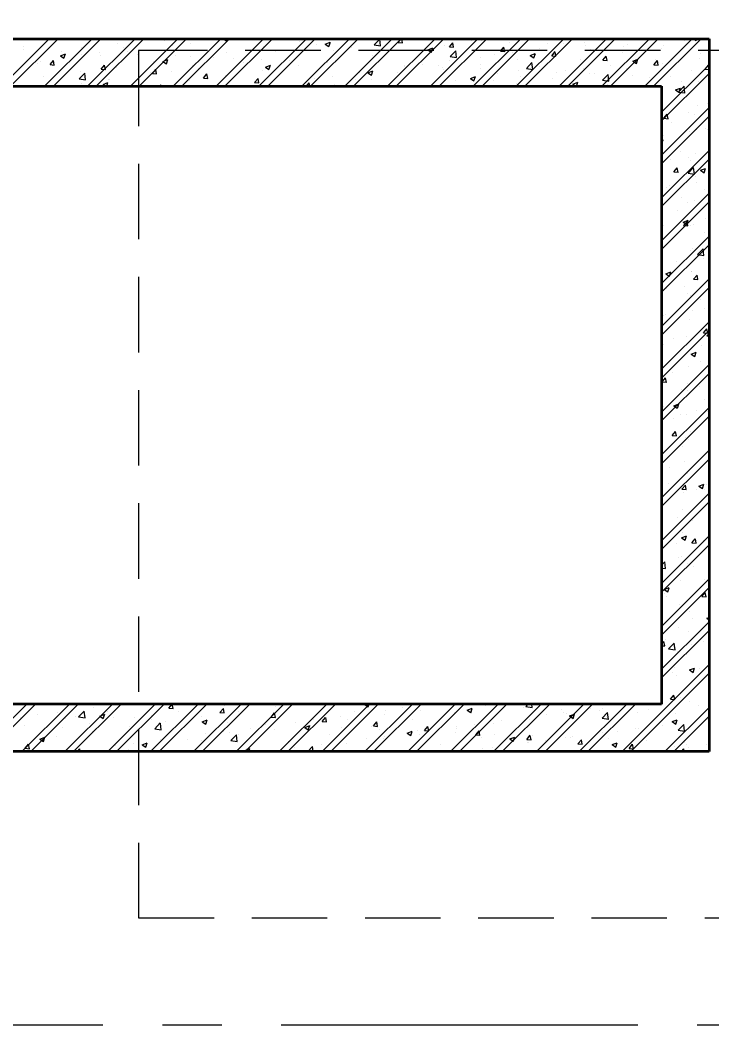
# Model space of a CAD drawing. Header units: millimetres. Extents: x 115500 to 206800, y -6300 to 53700.
# Drawn here: x 135351 to 138261, y 38500 to 42729 of the extents above; entities that cross this region are included whole.
import ezdxf

# ---------------------------------------------------------------- set-up
doc = ezdxf.new("R2010")
doc.units = ezdxf.units.MM
doc.linetypes.add('HIDDEN2', pattern=[4.7625, 3.175, -1.5875])
doc.linetypes.add('HT_Grid$0$CENTER2', pattern=[1.125, 0.75, -0.125, 0.125, -0.125])
doc.layers.get('Defpoints').update_dxf_attribs({"color": 151, "lineweight": 9})
for name, color, linetype, lineweight in [('HT_Dim Grid$0$NDC_S_DIM', 1, 'Continuous', 15), ('HT_Grid$0$NDC_S_AXIS', 5, 'HT_Grid$0$CENTER2', 13), ('NDC_S_BEAM', 3, 'HIDDEN2', 20), ('NDC_S_HATCH MATERIAL', 8, 'Continuous', 13), ('NDC_S_WALL', 6, 'Continuous', 35)]:
    doc.layers.add(name, color=color, linetype=linetype, lineweight=lineweight)
doc.styles.add('HT_Dim Grid$0$NDC_DIM', font='', dxfattribs={"width": 0.75})
doc.styles.get('HT_Dim Grid$0$NDC_DIM').set_extended_font_data('Dotum')
doc.dimstyles.new('HT_Dim Grid$0$NDC_dim_150', dxfattribs={"dimscale": 150, "dimtxt": 2.5, "dimasz": 1.5, "dimexe": 1.5, "dimexo": 2.5, "dimgap": 1, "dimtad": 1, "dimdec": 0, "dimzin": 0, "dimdsep": 46, "dimtxsty": 'HT_Dim Grid$0$NDC_DIM', "dimblk": 'HT_Dim Grid$0$DIMMARK', "dimcen": 0.09, "dimdle": 1.2, "dimclrd": 1, "dimclre": 1, "dimclrt": 3, "dimadec": 0, "dimazin": 0, "dimtfac": 1, "dimtdec": 0, "dimtix": 1, "dimtofl": 0, "dimtmove": 0, "dimatfit": 3, "dimfxl": 8, "dimfxlon": 1, "dimtolj": 1, "dimtzin": 0, "dimarcsym": 0})

# ---------------------------------------------------------------- blocks, each defined once
blk = doc.blocks.new('HT_Dim Grid$0$DIMMARK')
at = {"layer": 'HT_Dim Grid$0$NDC_S_DIM', "color": 1}
blk.add_line((-1.5, 0), (1, 0), dxfattribs=at)
at = {"layer": 'HT_Dim Grid$0$NDC_S_DIM', "color": 2, "const_width": 0.1}
blk.add_lwpolyline([(-0.424, -0.424), (0.424, 0.424)], dxfattribs=at)
blk = doc.blocks.new('*D52')
at = {"layer": 'Defpoints', "color": 0, "ltscale": 200, "transparency": 16777216}
for p in [(191600, 51300), (130700, 38500), (191600, 38500)]:
    blk.add_point(p, dxfattribs=at)
at = {"layer": 'HT_Dim Grid$0$NDC_S_DIM', "color": 1, "lineweight": -2, "ltscale": 200, "transparency": 16777216}
for p, q in [((130700, 50100), (130700, 51525)), ((191600, 50100), (191600, 51525)), ((130925, 51300), (191375, 51300))]:
    blk.add_line(p, q, dxfattribs=at)
at = {"layer": 'HT_Dim Grid$0$NDC_S_DIM', "color": 1, "lineweight": -2, "ltscale": 200, "transparency": 16777216, "xscale": 225, "yscale": 225, "zscale": 225, "rotation": 180}
blk.add_blockref('HT_Dim Grid$0$DIMMARK', (130700, 51300), dxfattribs=at)
at = {"layer": 'HT_Dim Grid$0$NDC_S_DIM', "color": 1, "lineweight": -2, "ltscale": 200, "transparency": 16777216, "xscale": 225, "yscale": 225, "zscale": 225}
blk.add_blockref('HT_Dim Grid$0$DIMMARK', (191600, 51300), dxfattribs=at)
at = {"layer": 'HT_Dim Grid$0$NDC_S_DIM', "color": 3, "ltscale": 200, "transparency": 16777216, "insert": (161150, 51637.8), "char_height": 375, "attachment_point": 5, "style": 'HT_Dim Grid$0$NDC_DIM'}
blk.add_mtext('\\A1;60900', dxfattribs=at)
blk = doc.blocks.new('*D53')
at = {"layer": 'Defpoints', "color": 0, "ltscale": 200, "transparency": 16777216}
for p in [(140350, 50100), (130700, 38500), (140350, 38500)]:
    blk.add_point(p, dxfattribs=at)
at = {"layer": 'HT_Dim Grid$0$NDC_S_DIM', "color": 1, "lineweight": -2, "ltscale": 200, "transparency": 16777216}
for p, q in [((130700, 48900), (130700, 50325)), ((140350, 48900), (140350, 50325)), ((130925, 50100), (140125, 50100))]:
    blk.add_line(p, q, dxfattribs=at)
at = {"layer": 'HT_Dim Grid$0$NDC_S_DIM', "color": 1, "lineweight": -2, "ltscale": 200, "transparency": 16777216, "xscale": 225, "yscale": 225, "zscale": 225, "rotation": 180}
blk.add_blockref('HT_Dim Grid$0$DIMMARK', (130700, 50100), dxfattribs=at)
at = {"layer": 'HT_Dim Grid$0$NDC_S_DIM', "color": 1, "lineweight": -2, "ltscale": 200, "transparency": 16777216, "xscale": 225, "yscale": 225, "zscale": 225}
blk.add_blockref('HT_Dim Grid$0$DIMMARK', (140350, 50100), dxfattribs=at)
at = {"layer": 'HT_Dim Grid$0$NDC_S_DIM', "color": 3, "ltscale": 200, "transparency": 16777216, "insert": (135525, 50437.8), "char_height": 375, "attachment_point": 5, "style": 'HT_Dim Grid$0$NDC_DIM'}
blk.add_mtext('\\A1;9650', dxfattribs=at)

msp = doc.modelspace()

# ---------------------------------------------------------------- linework, layer by layer
at = {"layer": 'HT_Grid$0$NDC_S_AXIS', "ltscale": 2000}
msp.add_line((120700, 38500), (201600, 38500), dxfattribs=at)
at = {"layer": 'NDC_S_BEAM', "ltscale": 100}
for p, q in [((135850, 42600), (135850, 38950)), ((139950, 42600), (135850, 42600)), ((135850, 38950), (139950, 38950))]:
    msp.add_line(p, q, dxfattribs=at)
at = {"layer": 'NDC_S_HATCH MATERIAL', "linetype": 'Continuous', "ltscale": 100}
for p, q in [((135274.4, 42450.4), (135474.4, 42650.4)), ((135311.2, 42450.4), (135511.2, 42650.4)), ((135389.7, 42649.1), (135389.7, 42649.1)), ((135454.7, 42450.4), (135654.7, 42650.4)), ((135491.5, 42450.4), (135691.5, 42650.4)), ((135539, 42648.7), (135539, 42648.7)), ((135635, 42450.4), (135835, 42650.4)), ((135671.8, 42450.4), (135871.8, 42650.4)), ((135760.7, 42631.1), (135760.7, 42631.1)), ((135815.3, 42450.4), (136015.3, 42650.4)), ((135852.1, 42450.4), (136052.1, 42650.4)), ((135960.8, 42642.9), (135960.8, 42642.9)), ((135995.7, 42450.4), (136195.7, 42650.4)), ((136032.4, 42450.4), (136232.4, 42650.4)), ((136067.1, 42630.3), (136067.1, 42630.3)), ((136176, 42450.4), (136376, 42650.4)), ((136180.7, 42645.3), (136180.7, 42645.3)), ((136206.2, 42650.4), (136219.2, 42641.6)), ((136212.7, 42450.4), (136412.7, 42650.4)), ((136219.3, 42641.5), (136222.2, 42650.4)), ((136356.3, 42450.4), (136556.3, 42650.4)), ((136393, 42450.4), (136593, 42650.4)), ((136528.2, 42637.7), (136528.2, 42637.7)), ((136536.6, 42450.4), (136736.6, 42650.4)), ((136573.3, 42450.4), (136773.3, 42650.4)), ((136600.2, 42628), (136600.2, 42628)), ((136635.4, 42627.6), (136656.4, 42635.7)), ((136635.4, 42627.6), (136650.4, 42617.5)), ((136650.4, 42617.4), (136656.5, 42635.6)), ((136716.9, 42450.4), (136916.9, 42650.4)), ((136753.7, 42450.4), (136953.7, 42650.4)), ((136840.7, 42624.6), (136864.1, 42649)), ((136840.7, 42624.6), (136867.4, 42620.5)), ((136858.2, 42626.5), (136858.2, 42626.5)), ((136867.4, 42620.4), (136864.1, 42648.9)), ((136897.2, 42450.4), (137097.2, 42650.4)), ((136934, 42450.4), (137134, 42650.4)), ((136941.9, 42635), (136954.8, 42650.4)), ((136941.9, 42635), (136959.9, 42633.5)), ((136959.9, 42633.4), (136956.8, 42650.4)), ((137077.5, 42450.4), (137277.5, 42650.4)), ((137089.6, 42649.2), (137089.6, 42649.2)), ((137114.3, 42450.4), (137314.3, 42650.4)), ((137157.1, 42616.2), (137171.6, 42633.5)), ((137175.1, 42614.5), (137171.6, 42633.3)), ((137249.8, 42642.4), (137249.8, 42642.4)), ((137257.8, 42450.4), (137457.8, 42650.4)), ((137293.3, 42642.3), (137293.3, 42642.3)), ((137294.6, 42450.4), (137494.6, 42650.4)), ((137409.9, 42635.7), (137409.9, 42635.7)), ((137438.2, 42450.4), (137638.2, 42650.4)), ((137474.9, 42450.4), (137674.9, 42650.4)), ((137570, 42628.9), (137570, 42628.9)), ((137618.5, 42450.4), (137818.5, 42650.4)), ((137637.6, 42629.2), (137637.6, 42629.2)), ((137655.2, 42450.4), (137855.2, 42650.4)), ((137725.1, 42632.7), (137725.1, 42632.7)), ((137798.8, 42450.4), (137998.8, 42650.4)), ((137800.2, 42642.6), (137800.2, 42642.6)), ((137835.5, 42450.4), (138035.5, 42650.4)), ((137905.1, 42626.4), (137905.1, 42626.4)), ((137979.1, 42450.4), (138179.1, 42650.4)), ((137987.2, 42648.9), (137987.2, 42648.9)), ((138015.8, 42450.4), (138215.8, 42650.4)), ((138056.6, 42645.6), (138056.6, 42645.6)), ((138147.4, 42642.1), (138147.4, 42642.1)), ((138183.8, 42650.4), (138195.8, 42642.2)), ((138195.9, 42642.1), (138198.6, 42650.4)), ((135364, 42618.6), (135364, 42618.6)), ((135365.2, 42604.7), (135365.2, 42604.7)), ((135455.1, 42590.8), (135455.1, 42590.8)), ((135521.1, 42578.9), (135542.1, 42587)), ((135525.3, 42597.9), (135525.3, 42597.9)), ((135536.1, 42568.7), (135542.1, 42586.9)), ((135609.1, 42611.9), (135609.1, 42611.9)), ((135610.9, 42582.8), (135610.9, 42582.8)), ((135685.5, 42591.1), (135685.5, 42591.1)), ((135785.8, 42612.8), (135785.8, 42612.8)), ((135802.5, 42595.5), (135802.5, 42595.5)), ((135845.6, 42584.4), (135845.6, 42584.4)), ((135992, 42620.4), (135992, 42620.4)), ((136218.4, 42594), (136218.4, 42594)), ((136374.2, 42616.5), (136374.2, 42616.5)), ((136425.3, 42597.9), (136425.3, 42597.9)), ((136669.5, 42601.7), (136669.5, 42601.7)), ((136744.6, 42611.6), (136744.6, 42611.6)), ((136986, 42600.6), (136986, 42600.6)), ((137066.6, 42603.6), (137087.6, 42611.7)), ((137066.6, 42603.6), (137081.5, 42593.5)), ((137081.5, 42593.4), (137087.6, 42611.5)), ((137137.5, 42619.8), (137137.5, 42619.8)), ((137157.1, 42616.2), (137175.1, 42614.6)), ((137160.9, 42575), (137184.2, 42599.3)), ((137187.6, 42570.7), (137184.3, 42599.2)), ((137346.9, 42582.9), (137346.9, 42582.9)), ((137372.3, 42597.4), (137386.8, 42614.6)), ((137372.3, 42597.4), (137390.2, 42595.8)), ((137390.3, 42595.7), (137386.8, 42614.5)), ((137422, 42592.8), (137422, 42592.8)), ((137462.6, 42599.1), (137462.6, 42599.1)), ((137497.7, 42579.6), (137518.7, 42587.6)), ((137512.7, 42569.4), (137518.8, 42587.5)), ((137535.6, 42607.8), (137535.6, 42607.8)), ((137587.5, 42578.6), (137601.9, 42595.8)), ((137595.2, 42582.8), (137595.2, 42582.8)), ((137605.4, 42576.9), (137602, 42595.7)), ((137730.2, 42622.1), (137730.2, 42622.1)), ((137751.1, 42605.3), (137751.1, 42605.3)), ((137884.4, 42593.3), (137884.4, 42593.3)), ((137890.3, 42615.4), (137890.3, 42615.4)), ((138050.5, 42608.6), (138050.5, 42608.6)), ((138059.4, 42623.3), (138059.4, 42623.3)), ((138210.6, 42601.8), (138210.6, 42601.8)), ((138213.1, 42589), (138213.1, 42589)), ((135424.4, 42545.7), (135424.4, 42545.7)), ((135435.9, 42552.8), (135435.9, 42552.8)), ((135477.3, 42541.2), (135491.8, 42558.4)), ((135477.3, 42541.2), (135495.3, 42539.6)), ((135495.3, 42539.5), (135491.8, 42558.3)), ((135521.1, 42578.9), (135536, 42568.8)), ((135613.8, 42570.6), (135613.8, 42570.6)), ((135688.9, 42580.5), (135688.9, 42580.5)), ((135912.8, 42553.7), (135912.8, 42553.7)), ((135952.2, 42554.9), (135973.2, 42562.9)), ((135952.2, 42554.9), (135967.2, 42544.8)), ((135967.2, 42544.7), (135973.3, 42562.8)), ((136005.8, 42577.6), (136005.8, 42577.6)), ((136066.9, 42574.8), (136066.9, 42574.8)), ((136165.9, 42570.8), (136165.9, 42570.8)), ((136250.3, 42567.9), (136250.3, 42567.9)), ((136291.3, 42551.9), (136291.3, 42551.9)), ((136326.1, 42564.1), (136326.1, 42564.1)), ((136366.4, 42561.8), (136366.4, 42561.8)), ((136480, 42576.7), (136480, 42576.7)), ((136486.2, 42557.3), (136486.2, 42557.3)), ((136646.4, 42550.5), (136646.4, 42550.5)), ((136676.1, 42557), (136676.1, 42557)), ((136806.5, 42543.8), (136806.5, 42543.8)), ((136831.9, 42579.5), (136831.9, 42579.5)), ((137043.8, 42543), (137043.8, 42543)), ((137157.4, 42558), (137157.4, 42558)), ((137160.9, 42575), (137187.6, 42570.8)), ((137287.7, 42569.1), (137287.7, 42569.1)), ((137289.7, 42542.4), (137289.7, 42542.4)), ((137443.7, 42563.6), (137443.7, 42563.6)), ((137481, 42525.3), (137504.4, 42549.7)), ((137497.7, 42579.6), (137512.6, 42569.5)), ((137507.8, 42521.1), (137504.4, 42549.6)), ((137587.5, 42578.6), (137605.4, 42577)), ((137709.5, 42563.3), (137709.5, 42563.3)), ((137802.7, 42559.7), (137817.1, 42577)), ((137802.7, 42559.7), (137820.6, 42558.2)), ((137820.6, 42558.1), (137817.1, 42576.9)), ((137928.9, 42555.5), (137949.9, 42563.6)), ((137928.9, 42555.5), (137943.8, 42545.5)), ((137943.8, 42545.4), (137949.9, 42563.5)), ((138017.8, 42540.9), (138032.3, 42558.1)), ((138017.8, 42540.9), (138035.8, 42539.3)), ((138024.4, 42564.2), (138024.4, 42564.2)), ((138035.8, 42539.2), (138032.3, 42558)), ((138050, 42341), (138250, 42541)), ((138053, 42545.7), (138053, 42545.7)), ((138099.5, 42574.1), (138099.5, 42574.1)), ((138208.8, 42568.2), (138208.8, 42568.2)), ((135599.8, 42481.4), (135623.2, 42505.7)), ((135605.5, 42512), (135605.5, 42512)), ((135626.5, 42477.1), (135623.2, 42505.6)), ((135692.5, 42522.3), (135707, 42539.6)), ((135692.5, 42522.3), (135710.4, 42520.8)), ((135710.5, 42520.7), (135707, 42539.5)), ((135757, 42531.2), (135757, 42531.2)), ((135900.4, 42507.8), (135900.4, 42507.8)), ((135907.7, 42503.5), (135922.1, 42520.7)), ((135907.7, 42503.5), (135925.6, 42501.9)), ((135913.1, 42502.1), (135913.1, 42502.1)), ((135925.6, 42501.8), (135922.2, 42520.6)), ((135988.2, 42512), (135988.2, 42512)), ((136075.4, 42537.9), (136075.4, 42537.9)), ((136101.8, 42527), (136101.8, 42527)), ((136122.9, 42484.7), (136137.3, 42501.9)), ((136140.8, 42483), (136137.3, 42501.8)), ((136370.6, 42516.7), (136370.6, 42516.7)), ((136383.4, 42530.9), (136404.4, 42538.9)), ((136383.4, 42530.9), (136398.3, 42520.8)), ((136398.3, 42520.7), (136404.4, 42538.8)), ((136524.6, 42537.8), (136524.6, 42537.8)), ((136779.3, 42508.2), (136779.3, 42508.2)), ((136814.5, 42506.8), (136835.5, 42514.9)), ((136814.5, 42506.8), (136829.4, 42496.8)), ((136829.5, 42496.7), (136835.6, 42514.8)), ((136937.8, 42509), (136937.8, 42509)), ((136966.7, 42537), (136966.7, 42537)), ((136968.7, 42533.2), (136968.7, 42533.2)), ((136982.3, 42500.7), (136982.3, 42500.7)), ((137112.7, 42539.1), (137112.7, 42539.1)), ((137126.8, 42530.2), (137126.8, 42530.2)), ((137133.9, 42519.9), (137133.9, 42519.9)), ((137287, 42523.5), (137287, 42523.5)), ((137359.6, 42503.2), (137359.6, 42503.2)), ((137447.1, 42516.7), (137447.1, 42516.7)), ((137481, 42525.3), (137507.7, 42521.2)), ((137534.5, 42533.3), (137534.5, 42533.3)), ((137607.3, 42509.9), (137607.3, 42509.9)), ((137646.2, 42514.4), (137646.2, 42514.4)), ((137721.3, 42524.3), (137721.3, 42524.3)), ((137747.4, 42505.4), (137747.4, 42505.4)), ((137767.4, 42503.2), (137767.4, 42503.2)), ((137801.2, 42475.7), (137824.6, 42500)), ((137827.9, 42471.4), (137824.6, 42499.9)), ((137834.9, 42539.3), (137834.9, 42539.3)), ((137901.4, 42526.5), (137901.4, 42526.5)), ((138050, 42304.2), (138250, 42504.2)), ((138174, 42518.4), (138174, 42518.4)), ((138233, 42522.1), (138247.5, 42539.3)), ((138233, 42522.1), (138250, 42520.6)), ((138250, 42525.7), (138247.5, 42539.2)), ((135451.5, 42490.9), (135451.5, 42490.9)), ((135599.8, 42481.4), (135626.5, 42477.2)), ((135610, 42462.2), (135610, 42462.2)), ((135700.2, 42458.1), (135721.2, 42466.2)), ((135700.2, 42458.1), (135711.7, 42450.4)), ((135715.9, 42450.4), (135721.2, 42466.1)), ((135723.6, 42477.2), (135723.6, 42477.2)), ((135725.5, 42477.8), (135725.5, 42477.8)), ((135937.9, 42450.4), (135943.3, 42456.1)), ((135944, 42450.4), (135943.4, 42456)), ((136063.2, 42475), (136063.2, 42475)), ((136122.9, 42484.7), (136140.8, 42483.1)), ((136214.7, 42494.2), (136214.7, 42494.2)), ((136338, 42465.9), (136352.5, 42483.1)), ((136338, 42465.9), (136356, 42464.3)), ((136356, 42464.2), (136352.5, 42483)), ((136401.1, 42458.4), (136401.1, 42458.4)), ((136556, 42450.4), (136567.7, 42464.3)), ((136570.3, 42450.4), (136567.7, 42464.2)), ((136590.5, 42483.4), (136590.5, 42483.4)), ((136665.6, 42493.3), (136665.6, 42493.3)), ((136672.5, 42457.1), (136672.5, 42457.1)), ((136762.8, 42479), (136762.8, 42479)), ((136828.3, 42479.6), (136828.3, 42479.6)), ((137184.6, 42473.2), (137184.6, 42473.2)), ((137245.7, 42482.8), (137266.7, 42490.9)), ((137245.7, 42482.8), (137260.6, 42472.7)), ((137260.6, 42472.6), (137266.7, 42490.8)), ((137268, 42464.6), (137268, 42464.6)), ((137343.1, 42474.5), (137343.1, 42474.5)), ((137440.1, 42463.7), (137440.1, 42463.7)), ((137456.7, 42489.5), (137456.7, 42489.5)), ((137591.6, 42482.9), (137591.6, 42482.9)), ((137676.8, 42458.8), (137697.8, 42466.8)), ((137676.8, 42458.8), (137689.3, 42450.4)), ((137692.3, 42450.4), (137697.8, 42466.7)), ((137801.2, 42475.7), (137827.9, 42471.5)), ((137824, 42458.3), (137824, 42458.3)), ((137927.5, 42496.4), (137927.5, 42496.4)), ((137999, 42488.3), (137999, 42488.3)), ((138020.5, 42455.8), (138020.5, 42455.8)), ((138087.7, 42489.6), (138087.7, 42489.6)), ((138134.2, 42470.7), (138134.2, 42470.7)), ((138205.1, 42468.3), (138205.1, 42468.3)), ((138247.8, 42482.9), (138247.8, 42482.9)), ((135534.9, 42452.3), (135534.9, 42452.3)), ((135909.2, 42453.8), (135909.2, 42453.8)), ((138107.9, 42434.8), (138128.9, 42442.8)), ((138107.9, 42434.8), (138122.9, 42424.7)), ((138121.4, 42426), (138144.8, 42450.4)), ((138121.4, 42426), (138148.1, 42421.9)), ((138122.9, 42424.6), (138129, 42442.7)), ((138148.1, 42421.8), (138144.8, 42450.3)), ((138244.7, 42377.3), (138244.7, 42377.3)), ((138050, 42160.6), (138250, 42360.6)), ((138055.2, 42352.4), (138055.2, 42352.4)), ((138059.5, 42315.3), (138073.9, 42332.5)), ((138077.4, 42313.6), (138074, 42332.4)), ((138161.6, 42339.4), (138161.6, 42339.4)), ((138189.4, 42329.6), (138189.4, 42329.6)), ((138201.5, 42368.5), (138201.5, 42368.5)), ((138050, 42123.9), (138250, 42323.9)), ((138059.5, 42315.3), (138077.4, 42313.7)), ((138092.5, 42296), (138092.5, 42296)), ((138165.8, 42259), (138165.8, 42259)), ((138197.8, 42268.6), (138197.8, 42268.6)), ((138233.5, 42273.5), (138233.5, 42273.5)), ((138240.9, 42268.9), (138240.9, 42268.9)), ((138050, 42223), (138055.9, 42225.3)), ((138050, 42207.4), (138056, 42225.2)), ((138058.5, 42243.5), (138058.5, 42243.5)), ((138050, 41980.3), (138250, 42180.3)), ((138129.7, 42177.1), (138129.7, 42177.1)), ((138194.2, 42168.7), (138194.2, 42168.7)), ((138050, 41943.6), (138250, 42143.6)), ((138086.9, 42140.7), (138086.9, 42140.7)), ((138162, 42150.6), (138162, 42150.6)), ((138173.1, 42138.5), (138173.1, 42138.5)), ((138101.1, 42089.6), (138115.5, 42106.8)), ((138101.1, 42089.6), (138119, 42088)), ((138119, 42087.9), (138115.6, 42106.7)), ((138161.2, 42084.1), (138184.5, 42108.5)), ((138161.2, 42084.1), (138187.8, 42080)), ((138187.9, 42079.9), (138184.6, 42108.4)), ((138214, 42096.4), (138235, 42104.5)), ((138214, 42096.4), (138228.9, 42086.4)), ((138229, 42086.2), (138235, 42104.4)), ((138190.5, 42068.9), (138190.5, 42068.9)), ((138196.7, 42047.2), (138196.7, 42047.2)), ((138050, 41800), (138250, 42000)), ((138071.3, 42023.8), (138071.3, 42023.8)), ((138083, 42032.3), (138083, 42032.3)), ((138231.5, 42017), (138231.5, 42017)), ((138050, 41763.3), (138250, 41963.3)), ((138134.6, 41983.5), (138134.6, 41983.5)), ((138160.7, 41959.5), (138160.7, 41959.5)), ((138186.9, 41969), (138186.9, 41969)), ((138117.7, 41928.9), (138117.7, 41928.9)), ((138057.6, 41863.6), (138057.6, 41863.6)), ((138141, 41878.9), (138162, 41886.9)), ((138141, 41878.9), (138155.9, 41868.8)), ((138142.7, 41863.9), (138157.2, 41881.2)), ((138142.7, 41863.9), (138160.6, 41862.4)), ((138156, 41868.7), (138162, 41886.8)), ((138160.7, 41862.3), (138157.2, 41881.1)), ((138171.8, 41864.5), (138171.8, 41864.5)), ((138183.2, 41869.1), (138183.2, 41869.1)), ((138232.6, 41893.6), (138232.6, 41893.6)), ((138228.3, 41835.5), (138228.3, 41835.5)), ((138050, 41619.7), (138250, 41819.7)), ((138050, 41583), (138250, 41783)), ((138172.2, 41758.6), (138172.2, 41758.6)), ((138179.6, 41769.3), (138179.6, 41769.3)), ((138200.9, 41742.2), (138224.3, 41766.6)), ((138200.9, 41742.2), (138227.6, 41738.1)), ((138227.7, 41738), (138224.3, 41766.5)), ((138113.4, 41711.2), (138113.4, 41711.2)), ((138149.4, 41717.2), (138149.4, 41717.2)), ((138224.5, 41727.1), (138224.5, 41727.1)), ((138068, 41661.3), (138089, 41669.4)), ((138068, 41661.3), (138082.9, 41651.3)), ((138083, 41651.2), (138089.1, 41669.3)), ((138176, 41669.4), (138176, 41669.4)), ((138176.6, 41670.9), (138176.6, 41670.9)), ((138184.3, 41638.3), (138198.8, 41655.5)), ((138202.3, 41636.6), (138198.8, 41655.4)), ((138050, 41439.4), (138250, 41639.4)), ((138184.3, 41638.3), (138202.3, 41636.7)), ((138050, 41402.6), (138250, 41602.6)), ((138070.5, 41598.9), (138070.5, 41598.9)), ((138145.6, 41608.8), (138145.6, 41608.8)), ((138159.8, 41579.6), (138159.8, 41579.6)), ((138172.3, 41569.5), (138172.3, 41569.5)), ((138053.7, 41558.7), (138053.7, 41558.7)), ((138213.8, 41552), (138213.8, 41552)), ((138247.1, 41540.5), (138250, 41541.7)), ((138247.1, 41540.5), (138250, 41538.6)), ((138056.7, 41483.7), (138056.7, 41483.7)), ((138066.6, 41490.4), (138066.6, 41490.4)), ((138180.3, 41505.4), (138180.3, 41505.4)), ((138231.7, 41513.7), (138231.7, 41513.7)), ((138050, 41259.1), (138250, 41459.1)), ((138168.7, 41469.7), (138168.7, 41469.7)), ((138050, 41222.3), (138250, 41422.3)), ((138155.4, 41398.7), (138155.4, 41398.7)), ((138226, 41412.6), (138240.4, 41429.9)), ((138226, 41412.6), (138243.9, 41411.1)), ((138243.9, 41410.9), (138240.5, 41429.8)), ((138240.7, 41400.3), (138250, 41410)), ((138240.7, 41400.3), (138250, 41398.9)), ((138058.5, 41365.1), (138058.5, 41365.1)), ((138101.3, 41387.1), (138101.3, 41387.1)), ((138165, 41369.8), (138165, 41369.8)), ((138171.3, 41378.7), (138171.3, 41378.7)), ((138218.6, 41358.4), (138218.6, 41358.4)), ((138174.1, 41323), (138195.1, 41331.1)), ((138174.1, 41323), (138189, 41312.9)), ((138189, 41312.8), (138195.1, 41331)), ((138050, 41078.8), (138250, 41278.8)), ((138211.9, 41293.7), (138211.9, 41293.7)), ((138050, 41042), (138250, 41242)), ((138095.7, 41246.2), (138095.7, 41246.2)), ((138161.4, 41269.9), (138161.4, 41269.9)), ((138052.4, 41205.8), (138066.9, 41223)), ((138052.4, 41205.8), (138070.3, 41204.2)), ((138070.4, 41204.1), (138066.9, 41222.9)), ((138158.9, 41199.7), (138158.9, 41199.7)), ((138133, 41175.4), (138133, 41175.4)), ((138157.7, 41170.1), (138157.7, 41170.1)), ((138208.1, 41185.2), (138208.1, 41185.2)), ((138055.8, 41103.8), (138055.8, 41103.8)), ((138101.1, 41105.5), (138122.1, 41113.5)), ((138101.1, 41105.5), (138116, 41095.4)), ((138116.1, 41095.3), (138122.1, 41113.4)), ((138230.8, 41133.8), (138230.8, 41133.8)), ((138050, 40898.5), (138250, 41098.5)), ((138050, 40861.7), (138250, 41061.7)), ((138129.1, 41066.9), (138129.1, 41066.9)), ((138154.1, 41070.2), (138154.1, 41070.2)), ((138197.4, 41086.1), (138197.4, 41086.1)), ((138242.8, 41081.9), (138242.8, 41081.9)), ((138054, 41057), (138054, 41057)), ((138100.5, 41052.6), (138100.5, 41052.6)), ((138094, 40980.1), (138108.5, 40997.4)), ((138094, 40980.1), (138112, 40978.6)), ((138112, 40978.5), (138108.5, 40997.3)), ((138170.4, 40998.8), (138170.4, 40998.8)), ((138050.2, 40948.6), (138050.2, 40948.6)), ((138137.8, 40933.6), (138137.8, 40933.6)), ((138150.4, 40970.3), (138150.4, 40970.3)), ((138163.8, 40963.6), (138163.8, 40963.6)), ((138050, 40718.1), (138250, 40918.1)), ((138050, 40681.4), (138250, 40881.4)), ((138146.8, 40870.5), (138146.8, 40870.5)), ((138084.9, 40845.2), (138084.9, 40845.2)), ((138158, 40819.8), (138158, 40819.8)), ((138079.3, 40780.3), (138079.3, 40780.3)), ((138135.7, 40754.5), (138150.1, 40771.7)), ((138143.1, 40770.6), (138143.1, 40770.6)), ((138153.6, 40752.8), (138150.1, 40771.6)), ((138207.2, 40767.1), (138228.2, 40775.2)), ((138207.2, 40767.1), (138222.1, 40757.1)), ((138222.1, 40756.9), (138228.2, 40775.1)), ((138239.5, 40773.5), (138239.5, 40773.5)), ((138050, 40537.8), (138250, 40737.8)), ((138055, 40723.9), (138055, 40723.9)), ((138135.7, 40754.5), (138153.6, 40752.9)), ((138142.6, 40740), (138142.6, 40740)), ((138195.5, 40751.9), (138195.5, 40751.9)), ((138229.9, 40753.9), (138229.9, 40753.9)), ((138050, 40501.1), (138250, 40701.1)), ((138139.5, 40670.7), (138139.5, 40670.7)), ((138191.6, 40643.4), (138191.6, 40643.4)), ((138116.5, 40633.5), (138116.5, 40633.5)), ((138169.5, 40618.9), (138169.5, 40618.9)), ((138179.8, 40621.1), (138179.8, 40621.1)), ((138050, 40357.5), (138250, 40557.5)), ((138134.2, 40549.6), (138155.2, 40557.6)), ((138135.8, 40570.9), (138135.8, 40570.9)), ((138149.1, 40539.4), (138155.2, 40557.5)), ((138050, 40320.8), (138250, 40520.8)), ((138112.7, 40525.1), (138112.7, 40525.1)), ((138134.2, 40549.6), (138149.1, 40539.5)), ((138177.3, 40528.8), (138191.7, 40546.1)), ((138177.3, 40528.8), (138195.2, 40527.3)), ((138195.2, 40527.1), (138191.8, 40545.9)), ((138226.3, 40540.1), (138226.3, 40540.1)), ((138132.2, 40471), (138132.2, 40471)), ((138050, 40434.9), (138063.2, 40448.7)), ((138066.6, 40420.1), (138063.3, 40448.6)), ((138121.4, 40467.8), (138121.4, 40467.8)), ((138157.1, 40439.9), (138157.1, 40439.9)), ((138184.6, 40427.5), (138184.6, 40427.5)), ((138050, 40422.7), (138066.5, 40420.2)), ((138147.4, 40421.7), (138147.4, 40421.7)), ((138050, 40177.2), (138250, 40377.2)), ((138054.1, 40344), (138054.1, 40344)), ((138128.5, 40371.1), (138128.5, 40371.1)), ((138229, 40374.1), (138229, 40374.1)), ((138050, 40140.5), (138250, 40340.5)), ((138061.2, 40332), (138082.2, 40340.1)), ((138061.2, 40332), (138076.1, 40322)), ((138061.7, 40315.3), (138061.7, 40315.3)), ((138068.5, 40303.4), (138068.5, 40303.4)), ((138076.1, 40321.9), (138082.2, 40340)), ((138218.9, 40303.2), (138233.4, 40320.4)), ((138218.9, 40303.2), (138236.8, 40301.6)), ((138221.8, 40308.5), (138221.8, 40308.5)), ((138236.9, 40301.5), (138233.4, 40320.3)), ((138124.9, 40271.2), (138124.9, 40271.2)), ((138168.6, 40239), (138168.6, 40239)), ((138240.3, 40211.2), (138250, 40215)), ((138050, 39996.9), (138250, 40196.9)), ((138179, 40210), (138179, 40210)), ((138240.3, 40211.2), (138250, 40204.7)), ((138050, 39960.1), (138250, 40160.1)), ((138121.2, 40171.4), (138121.2, 40171.4)), ((138163.4, 40155.2), (138163.4, 40155.2)), ((138050, 40101.9), (138059.8, 40113.6)), ((138050, 40095.9), (138063.3, 40094.8)), ((138063.3, 40094.7), (138059.8, 40113.5)), ((138066.5, 40121.7), (138066.5, 40121.7)), ((138079.6, 40082.4), (138103, 40106.8)), ((138100.1, 40091.7), (138100.1, 40091.7)), ((138106.3, 40078.2), (138103, 40106.7)), ((138175.2, 40101.6), (138175.2, 40101.6)), ((138226.7, 40114.9), (138226.7, 40114.9)), ((138079.6, 40082.4), (138106.3, 40078.3)), ((138117.6, 40071.5), (138117.6, 40071.5)), ((138156.3, 40060), (138156.3, 40060)), ((137883.8, 39650.4), (138250, 40016.6)), ((138103.7, 40002.7), (138103.7, 40002.7)), ((137920.5, 39650.4), (138250, 39979.8)), ((138053.2, 39964.1), (138053.2, 39964.1)), ((138096.3, 39983.3), (138096.3, 39983.3)), ((138113.9, 39971.6), (138113.9, 39971.6)), ((138167.3, 39993.7), (138188.3, 40001.8)), ((138167.3, 39993.7), (138182.2, 39983.6)), ((138182.2, 39983.5), (138188.3, 40001.7)), ((138209.9, 39998.2), (138209.9, 39998.2)), ((138228.1, 39994.2), (138228.1, 39994.2)), ((138087, 39870.7), (138101.4, 39887.9)), ((138104.9, 39869), (138101.5, 39887.8)), ((138131, 39879.9), (138131, 39879.9)), ((135179.1, 39650.4), (135379.1, 39850.4)), ((135215.8, 39650.4), (135415.8, 39850.4)), ((135359.4, 39650.4), (135559.4, 39850.4)), ((135396.2, 39650.4), (135596.2, 39850.4)), ((135539.7, 39650.4), (135739.7, 39850.4)), ((135576.5, 39650.4), (135776.5, 39850.4)), ((135658.5, 39834.8), (135658.5, 39834.8)), ((135720, 39650.4), (135920, 39850.4)), ((135756.8, 39650.4), (135956.8, 39850.4)), ((135894.2, 39848.6), (135894.2, 39848.6)), ((135900.3, 39650.4), (136100.3, 39850.4)), ((135937.1, 39650.4), (136137.1, 39850.4)), ((135976.8, 39833.3), (135991.2, 39850.4)), ((135994.8, 39831.6), (135991.3, 39850.4)), ((136080.7, 39650.4), (136280.7, 39850.4)), ((136117.4, 39650.4), (136317.4, 39850.4)), ((136209.2, 39842.8), (136209.2, 39842.8)), ((136261, 39650.4), (136461, 39850.4)), ((136297.7, 39650.4), (136497.7, 39850.4)), ((136426.1, 39841.4), (136426.1, 39841.4)), ((136441.3, 39650.4), (136641.3, 39850.4)), ((136478, 39650.4), (136678, 39850.4)), ((136621.6, 39650.4), (136821.6, 39850.4)), ((136658.3, 39650.4), (136858.3, 39850.4)), ((136800.9, 39848.2), (136806.4, 39850.4)), ((136800.9, 39848.2), (136815.8, 39838.2)), ((136801.9, 39650.4), (137001.9, 39850.4)), ((136815.8, 39838.1), (136819.9, 39850.4)), ((136838.6, 39650.4), (137038.6, 39850.4)), ((136931.6, 39849.8), (136931.6, 39849.8)), ((136961.7, 39833.9), (136961.7, 39833.9)), ((136982.2, 39650.4), (137182.2, 39850.4)), ((137019, 39650.4), (137219, 39850.4)), ((137075.4, 39848.9), (137075.4, 39848.9)), ((137147.7, 39849.7), (137147.7, 39849.7)), ((137162.5, 39650.4), (137362.5, 39850.4)), ((137191.2, 39846), (137191.2, 39846)), ((137199.3, 39650.4), (137399.3, 39850.4)), ((137307.8, 39842.9), (137307.8, 39842.9)), ((137342.8, 39650.4), (137542.8, 39850.4)), ((137353.4, 39844), (137353.4, 39844)), ((137379.6, 39650.4), (137579.6, 39850.4)), ((137468, 39836.2), (137468, 39836.2)), ((137479.1, 39839.8), (137489.2, 39850.4)), ((137479.1, 39839.8), (137505.7, 39835.7)), ((137505.8, 39835.6), (137504.1, 39850.4)), ((137523.1, 39650.4), (137723.1, 39850.4)), ((137559.9, 39650.4), (137759.9, 39850.4)), ((137703.5, 39650.4), (137903.5, 39850.4)), ((137740.2, 39650.4), (137940.2, 39850.4)), ((137954.5, 39849.3), (137954.5, 39849.3)), ((138045.3, 39849.4), (138045.3, 39849.4)), ((138064.1, 39650.4), (138250, 39836.3)), ((138087, 39870.7), (138104.9, 39869.1)), ((138110.3, 39871.8), (138110.3, 39871.8)), ((138167.8, 39859.2), (138167.8, 39859.2)), ((138205.5, 39842.6), (138205.5, 39842.6)), ((135353, 39794.5), (135353, 39794.5)), ((135423.3, 39805.2), (135423.3, 39805.2)), ((135507, 39815.6), (135507, 39815.6)), ((135583.4, 39798.4), (135583.4, 39798.4)), ((135597.8, 39795.9), (135621.2, 39820.2)), ((135597.8, 39795.9), (135624.5, 39791.7)), ((135624.5, 39791.6), (135621.2, 39820.1)), ((135686.5, 39799.5), (135707.5, 39807.6)), ((135686.5, 39799.5), (135701.4, 39789.5)), ((135701.5, 39789.4), (135707.5, 39807.5)), ((135719.3, 39818.6), (135719.3, 39818.6)), ((135743.6, 39791.6), (135743.6, 39791.6)), ((135831, 39793), (135831, 39793)), ((135906.1, 39802.9), (135906.1, 39802.9)), ((135976.8, 39833.3), (135994.8, 39831.7)), ((136019.7, 39817.8), (136019.7, 39817.8)), ((136116.3, 39797.7), (136116.3, 39797.7)), ((136192, 39814.4), (136206.5, 39831.7)), ((136192, 39814.4), (136209.9, 39812.9)), ((136210, 39812.8), (136206.5, 39831.6)), ((136272.1, 39820.2), (136272.1, 39820.2)), ((136407.2, 39795.6), (136421.6, 39812.9)), ((136407.2, 39795.6), (136425.1, 39794.1)), ((136425.1, 39793.9), (136421.7, 39812.7)), ((136622.4, 39776.8), (136636.8, 39794)), ((136640.3, 39775.1), (136636.9, 39793.9)), ((136697.2, 39799.1), (136697.2, 39799.1)), ((136756.6, 39819.8), (136756.6, 39819.8)), ((136883.8, 39804.3), (136883.8, 39804.3)), ((136886.6, 39824), (136886.6, 39824)), ((137035.4, 39823.5), (137035.4, 39823.5)), ((137178.4, 39814), (137178.4, 39814)), ((137232, 39824.2), (137253, 39832.3)), ((137232, 39824.2), (137246.9, 39814.1)), ((137246.9, 39814), (137253, 39832.2)), ((137564.1, 39805.3), (137564.1, 39805.3)), ((137628.1, 39829.4), (137628.1, 39829.4)), ((137639.2, 39815.2), (137639.2, 39815.2)), ((137648.9, 39809), (137648.9, 39809)), ((137663.1, 39800.2), (137684.1, 39808.2)), ((137663.1, 39800.2), (137678.1, 39790.1)), ((137678.1, 39790), (137684.2, 39808.1)), ((137752.8, 39830.1), (137752.8, 39830.1)), ((137788.3, 39822.6), (137788.3, 39822.6)), ((137799.2, 39790.2), (137822.6, 39814.5)), ((137802.9, 39830.1), (137802.9, 39830.1)), ((137817.9, 39799.1), (137817.9, 39799.1)), ((137825.9, 39785.9), (137822.6, 39814.4)), ((137948.4, 39815.9), (137948.4, 39815.9)), ((137992.8, 39829.1), (137992.8, 39829.1)), ((138100.8, 39650.4), (138250, 39799.5)), ((138108.6, 39809.1), (138108.6, 39809.1)), ((135369.4, 39758.5), (135369.4, 39758.5)), ((135527.9, 39753.1), (135527.9, 39753.1)), ((135544.3, 39788.6), (135544.3, 39788.6)), ((135641.5, 39768), (135641.5, 39768)), ((135810.7, 39757.4), (135810.7, 39757.4)), ((135903.7, 39784.9), (135903.7, 39784.9)), ((135918, 39746.2), (135941.3, 39770.6)), ((135944.7, 39742), (135941.4, 39770.5)), ((135964.7, 39778.5), (135964.7, 39778.5)), ((136063.9, 39778.1), (136063.9, 39778.1)), ((136117.7, 39775.5), (136138.7, 39783.6)), ((136117.7, 39775.5), (136132.6, 39765.4)), ((136132.6, 39765.3), (136138.7, 39783.5)), ((136224, 39771.3), (136224, 39771.3)), ((136319, 39749.3), (136319, 39749.3)), ((136384.2, 39764.6), (136384.2, 39764.6)), ((136406.7, 39759.7), (136406.7, 39759.7)), ((136508.5, 39774.2), (136508.5, 39774.2)), ((136544.3, 39757.8), (136544.3, 39757.8)), ((136548.8, 39751.5), (136569.8, 39759.5)), ((136548.8, 39751.5), (136563.7, 39741.4)), ((136563.7, 39741.3), (136569.8, 39759.4)), ((136574, 39760.7), (136574, 39760.7)), ((136581.7, 39789.8), (136581.7, 39789.8)), ((136583.6, 39784.1), (136583.6, 39784.1)), ((136622.4, 39776.8), (136640.3, 39775.2)), ((136704.4, 39751), (136704.4, 39751)), ((136729.8, 39783.2), (136729.8, 39783.2)), ((136828.5, 39753.9), (136828.5, 39753.9)), ((136837.5, 39758), (136852, 39775.2)), ((136837.5, 39758), (136855.5, 39756.4)), ((136855.5, 39756.3), (136852, 39775.1)), ((137003.5, 39783.9), (137003.5, 39783.9)), ((137052.7, 39739.1), (137067.2, 39756.4)), ((137070.7, 39737.5), (137067.2, 39756.3)), ((137185.9, 39755.5), (137185.9, 39755.5)), ((137261, 39765.4), (137261, 39765.4)), ((137341.6, 39767.3), (137341.6, 39767.3)), ((137374.6, 39780.3), (137374.6, 39780.3)), ((137493.1, 39786.5), (137493.1, 39786.5)), ((137642.9, 39769.1), (137642.9, 39769.1)), ((137799.2, 39790.2), (137825.9, 39786)), ((137950.8, 39749.4), (137950.8, 39749.4)), ((138052.1, 39761.6), (138052.1, 39761.6)), ((138094.3, 39776.2), (138115.3, 39784.2)), ((138094.3, 39776.2), (138109.2, 39766.1)), ((138106.6, 39771.9), (138106.6, 39771.9)), ((138109.2, 39766), (138115.3, 39784.1)), ((138119.4, 39740.5), (138142.8, 39764.9)), ((138146.1, 39736.3), (138142.8, 39764.8)), ((138241.5, 39786.5), (138241.5, 39786.5)), ((135434.4, 39702.8), (135455.5, 39710.8)), ((135449.4, 39692.6), (135455.5, 39710.7)), ((135452.8, 39743.2), (135452.8, 39743.2)), ((135503.3, 39715.7), (135503.3, 39715.7)), ((135654.9, 39734.9), (135654.9, 39734.9)), ((135918, 39746.2), (135944.7, 39742.1)), ((136130.3, 39724.4), (136130.3, 39724.4)), ((136205.4, 39734.3), (136205.4, 39734.3)), ((136231.7, 39729.7), (136231.7, 39729.7)), ((136238.2, 39696.6), (136261.5, 39720.9)), ((136264.9, 39692.3), (136261.5, 39720.8)), ((136268.4, 39720.4), (136268.4, 39720.4)), ((136422.5, 39741.5), (136422.5, 39741.5)), ((136653.5, 39723.9), (136653.5, 39723.9)), ((136864.6, 39744.3), (136864.6, 39744.3)), ((136882.8, 39715.6), (136882.8, 39715.6)), ((136979.9, 39727.5), (137000.9, 39735.5)), ((136979.9, 39727.5), (136994.9, 39717.4)), ((136994.9, 39717.3), (137001, 39735.4)), ((136996.4, 39730.5), (136996.4, 39730.5)), ((137024.7, 39737.5), (137024.7, 39737.5)), ((137031.7, 39723.6), (137031.7, 39723.6)), ((137052.7, 39739.1), (137070.6, 39737.6)), ((137184.9, 39730.7), (137184.9, 39730.7)), ((137187.5, 39746.1), (137187.5, 39746.1)), ((137267.9, 39720.3), (137282.4, 39737.6)), ((137267.9, 39720.3), (137285.8, 39718.7)), ((137285.9, 39718.6), (137282.4, 39737.4)), ((137293, 39709), (137293, 39709)), ((137345, 39724), (137345, 39724)), ((137411.1, 39703.4), (137432.1, 39711.5)), ((137426, 39693.3), (137432.1, 39711.4)), ((137467.9, 39739), (137467.9, 39739)), ((137483.1, 39701.5), (137497.5, 39718.7)), ((137501, 39699.8), (137497.6, 39718.6)), ((137505.2, 39717.2), (137505.2, 39717.2)), ((137645.3, 39709.1), (137645.3, 39709.1)), ((137665.3, 39710.4), (137665.3, 39710.4)), ((137673.9, 39711.8), (137673.9, 39711.8)), ((137799.3, 39730.2), (137799.3, 39730.2)), ((137863.4, 39736.7), (137863.4, 39736.7)), ((137938.5, 39746.6), (137938.5, 39746.6)), ((138119.4, 39740.5), (138146.1, 39736.4)), ((135372.9, 39664.1), (135387.4, 39681.3)), ((135390.9, 39662.4), (135387.4, 39681.2)), ((135434.4, 39702.8), (135449.4, 39692.7)), ((135752.1, 39674.6), (135752.1, 39674.6)), ((135827.2, 39684.5), (135827.2, 39684.5)), ((135865.6, 39678.7), (135886.6, 39686.8)), ((135865.6, 39678.7), (135880.5, 39668.7)), ((135880.5, 39668.6), (135886.6, 39686.7)), ((135881.8, 39669.6), (135881.8, 39669.6)), ((135940.8, 39699.5), (135940.8, 39699.5)), ((135961.1, 39678.7), (135961.1, 39678.7)), ((136056.8, 39699.7), (136056.8, 39699.7)), ((136112.6, 39697.9), (136112.6, 39697.9)), ((136238.2, 39696.6), (136264.8, 39692.4)), ((136478.6, 39693.9), (136478.6, 39693.9)), ((136504.6, 39665.8), (136504.6, 39665.8)), ((136561.6, 39650.4), (136581.7, 39671.3)), ((136584.1, 39650.4), (136581.7, 39671.2)), ((136618.3, 39680.7), (136618.3, 39680.7)), ((136726.2, 39683.3), (136726.2, 39683.3)), ((136807.7, 39705.7), (136807.7, 39705.7)), ((136880.2, 39704.4), (136880.2, 39704.4)), ((137118, 39679), (137118, 39679)), ((137337.9, 39667.4), (137337.9, 39667.4)), ((137411.1, 39703.4), (137426, 39693.4)), ((137483.1, 39701.5), (137501, 39699.9)), ((137485.2, 39686.9), (137485.2, 39686.9)), ((137489.4, 39686.6), (137489.4, 39686.6)), ((137560.3, 39696.8), (137560.3, 39696.8)), ((137698.2, 39682.7), (137712.7, 39699.9)), ((137698.2, 39682.7), (137716.2, 39681.1)), ((137716.2, 39681), (137712.7, 39699.8)), ((137825.5, 39703.7), (137825.5, 39703.7)), ((137842.2, 39679.4), (137863.2, 39687.5)), ((137842.2, 39679.4), (137857.1, 39669.3)), ((137857.2, 39669.2), (137863.2, 39687.4)), ((137913.4, 39663.8), (137927.9, 39681.1)), ((137931.4, 39662.2), (137927.9, 39681)), ((137985.6, 39696.9), (137985.6, 39696.9)), ((138103, 39672), (138103, 39672)), ((138145.8, 39690.1), (138145.8, 39690.1)), ((138155.4, 39680.2), (138155.4, 39680.2)), ((138162.6, 39668.2), (138162.6, 39668.2)), ((138237.7, 39678.1), (138237.7, 39678.1)), ((135364.9, 39651.9), (135364.9, 39651.9)), ((135372.9, 39664.1), (135390.8, 39662.5)), ((135592.4, 39650.4), (135602.6, 39662.5)), ((135604.8, 39650.4), (135602.6, 39662.4)), ((135807, 39657.5), (135807, 39657.5)), ((136296.7, 39654.7), (136317.7, 39662.8)), ((136296.7, 39654.7), (136303.2, 39650.4)), ((136303.6, 39663.8), (136303.6, 39663.8)), ((136313.6, 39650.4), (136317.8, 39662.7)), ((136429.5, 39655.9), (136429.5, 39655.9)), ((136570.3, 39660.8), (136570.3, 39660.8)), ((137295.7, 39662), (137295.7, 39662)), ((137913.4, 39663.8), (137931.4, 39662.3)), ((138133.1, 39650.4), (138143.1, 39662.3)), ((138145.3, 39650.4), (138143.1, 39662.1)), ((138244.4, 39650.4), (138250, 39656))]:
    msp.add_line(p, q, dxfattribs=at)
at = {"layer": 'NDC_S_WALL', "ltscale": 100}
for p, q in [((132250, 42650.4), (138250, 42650.4)), ((138250, 42650.4), (138250, 39650.4)), ((132450, 42450.4), (138050, 42450.4)), ((138050, 42450.4), (138050, 39850.4)), ((138050, 39850.4), (132450, 39850.4)), ((138250, 39650.4), (132250, 39650.4))]:
    msp.add_line(p, q, dxfattribs=at)

# ---------------------------------------------------------------- dimensions: what is measured, and where the dimension line sits
at = {"layer": 'HT_Dim Grid$0$NDC_S_DIM', "ltscale": 200}
for base, p2, picture, middle in [((191600, 51300), (191600, 38500), '*D52', (161150, 51637.8)), ((140350, 50100), (140350, 38500), '*D53', (135525, 50437.8))]:
    dim = msp.add_linear_dim(base=base, p1=(130700, 38500), p2=p2, dimstyle='HT_Dim Grid$0$NDC_dim_150', override={"dimtmove": 1}, dxfattribs=at)
    dim.commit()
    dim.dimension.update_dxf_attribs({"geometry": picture, "text_midpoint": middle})

doc.saveas('drawing.dxf')
